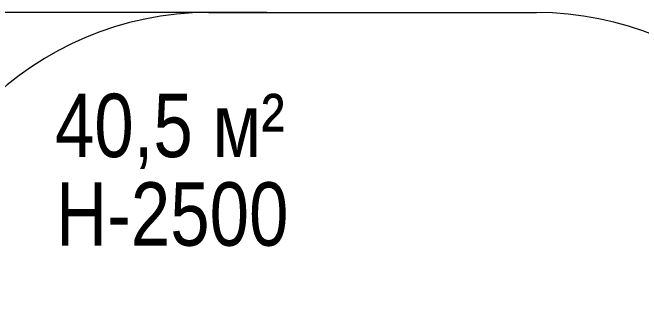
# Model space of a CAD drawing. Header units: millimetres. Extents: x -3907 to 4858, y -4880 to 3482.
# Drawn here: x -2230 to 745, y 2020 to 3482 of the extents above; entities that cross this region are included whole.
import ezdxf

# ---------------------------------------------------------------- set-up
doc = ezdxf.new("R2010")
doc.units = ezdxf.units.MM
for name, color, linetype in [('DIKOM_ЗОНА', 80, 'Continuous'), ('DIKOM_РАЗМЕР_ЗОНА', 7, 'Continuous'), ('DIKOM_РАЗМЕР_ОБЪЕКТА', 7, 'Continuous')]:
    doc.layers.add(name, color=color, linetype=linetype)
doc.styles.add('style1', font='arial.ttf', dxfattribs={"width": 0.8})
doc.dimstyles.new('1-50', dxfattribs={"dimtxt": 300, "dimasz": 200, "dimexe": 100, "dimexo": 0, "dimgap": 100, "dimtad": 1, "dimdec": 0, "dimtxsty": 'style1', "dimcen": 0, "dimclrd": 7, "dimclre": 7, "dimadec": 1, "dimazin": 2, "dimtfac": 1, "dimtdec": 0, "dimtmove": 0, "dimatfit": 3, "dimfxl": 0, "dimlwd": 25, "dimlwe": 18, "dimarcsym": 0})

# ---------------------------------------------------------------- blocks, each defined once
blk = doc.blocks.new('*D3')
at = {"layer": 'Defpoints', "color": 0, "transparency": 16777216}
for p in [(-1026.3, 3481.6), (-3456.6, -3818.4), (-1026.3, -3818.4)]:
    blk.add_point(p, dxfattribs=at)
at = {"layer": 'DIKOM_РАЗМЕР_ЗОНА', "color": 7, "lineweight": 18, "transparency": 16777216}
for p, q in [((-1026.3, 3481.6), (-3556.6, 3481.6)), ((-1026.3, -3818.4), (-3556.6, -3818.4))]:
    blk.add_line(p, q, dxfattribs=at)
at = {"layer": 'DIKOM_РАЗМЕР_ЗОНА', "color": 7, "lineweight": 25, "transparency": 16777216}
blk.add_line((-3456.6, 3281.6), (-3456.6, -3618.4), dxfattribs=at)
at = {"layer": 'DIKOM_РАЗМЕР_ЗОНА', "color": 7, "transparency": 16777216}
for points in [[(-3490, 3281.6), (-3423.3, 3281.6), (-3456.6, 3481.6)], [(-3490, -3618.4), (-3423.3, -3618.4), (-3456.6, -3818.4)]]:
    blk.add_solid(points, dxfattribs=at)
at = {"layer": 'DIKOM_РАЗМЕР_ЗОНА', "color": 0, "transparency": 16777216, "insert": (-3709.9, -153.5), "char_height": 300, "attachment_point": 5, "rotation": 90, "style": 'style1'}
blk.add_mtext('7300', dxfattribs=at)

msp = doc.modelspace()

# ---------------------------------------------------------------- linework, layer by layer
at = {"layer": 'DIKOM_ЗОНА', "color": 3, "lineweight": 15}
msp.add_line((-1301.3, 3481.6), (248.7, 3481.6), dxfattribs=at)
for centre, start, end in [((-1301.3, 1981.6), 90, 180), ((248.7, 1981.6), 2.1491, 90)]:
    msp.add_arc(centre, 1500, start, end, dxfattribs=at)

# ---------------------------------------------------------------- texts
at = {"layer": 'DIKOM_РАЗМЕР_ОБЪЕКТА', "char_height": 300, "width": 5885.531, "attachment_point": 1, "style": 'style1'}
for s, insert in [('40,5 {\\fArial|b0|i0|c204|p34;м}²', (-2029.6, 3097.7)), ('H-2500', (-2024.1, 2678.6))]:
    msp.add_mtext(s, dxfattribs=dict(at, insert=insert))

# ---------------------------------------------------------------- dimensions: what is measured, and where the dimension line sits
at = {"layer": 'DIKOM_РАЗМЕР_ЗОНА'}
dim = msp.add_linear_dim(base=(-3456.6, -3818.4), p1=(-1026.3, 3481.6), p2=(-1026.3, -3818.4), angle=90, dimstyle='1-50', dxfattribs=at)
dim.commit()
dim.dimension.update_dxf_attribs({"geometry": '*D3', "text_midpoint": (-3456.6, -153.5), "dimtype": 160})

doc.saveas('drawing.dxf')
